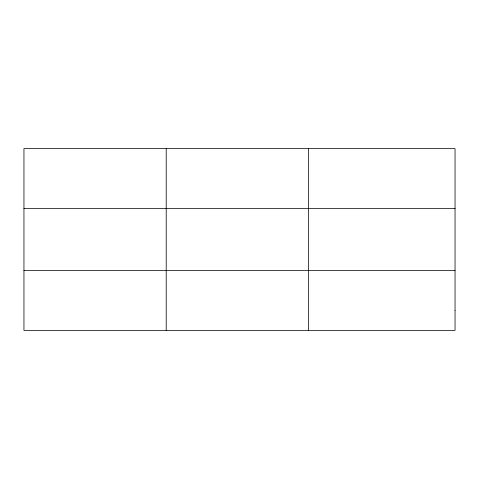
<?xml version="1.0" encoding="UTF-8"?>
<svg xmlns="http://www.w3.org/2000/svg" width="479" height="479" viewBox="0 0 479 479"><rect width="100%" height="100%" fill="white"/><g stroke="black" fill="none" stroke-linecap="round" stroke-linejoin="round"><path stroke-width="0.72" d="M166.213 148.64L166.213 330.36M308.476 148.64L308.476 330.36M23.95 208.605L455.05 208.605M23.95 270.396L455.05 270.396M455.05 310.374L455.05 330.36L23.95 330.36L23.95 148.64L455.05 148.64L455.05 310.374"/></g></svg>
